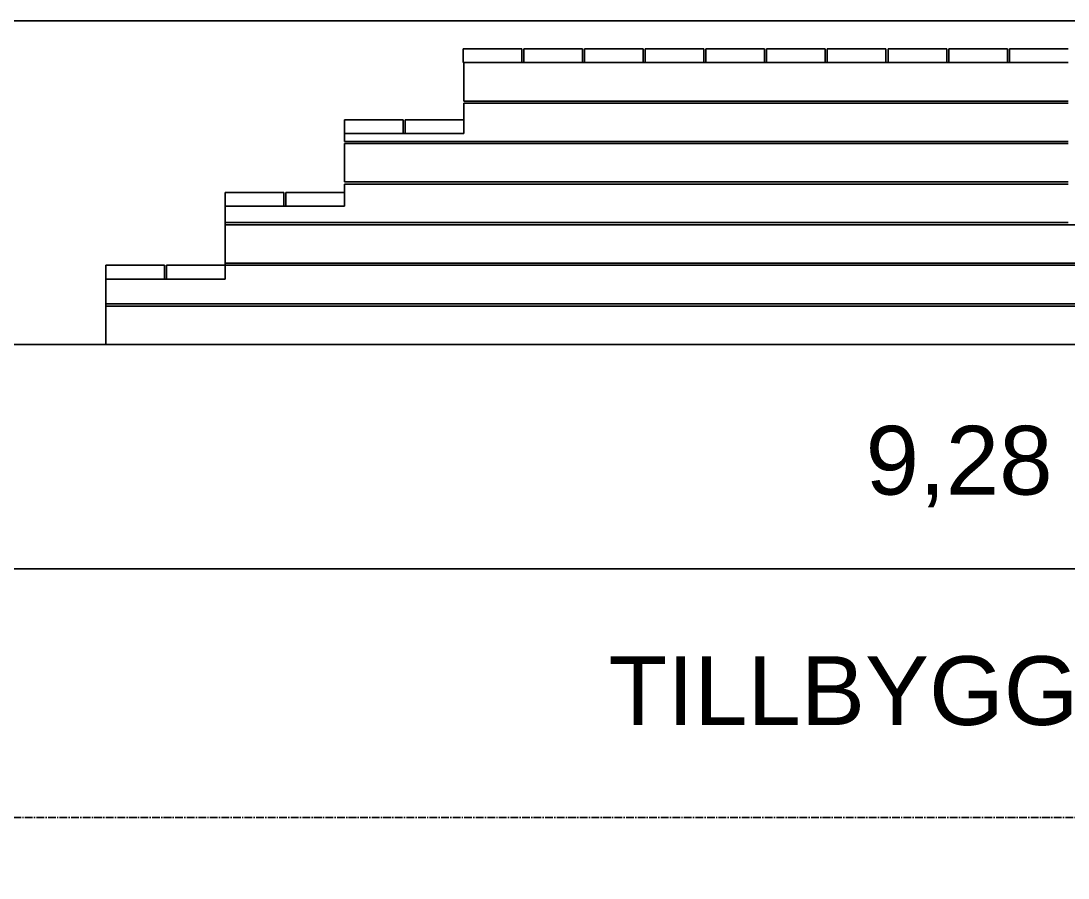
# Model space of a CAD drawing. Header units: millimetres. Extents: x -60009 to 113281, y -58228 to 411188.
# Drawn here: x -25871 to -23283, y 87757 to 89875 of the extents above; entities that cross this region are included whole.
import ezdxf

# ---------------------------------------------------------------- set-up
doc = ezdxf.new("R2010")
doc.units = ezdxf.units.MM
doc.linetypes.add('ACAD_ISO04W100', pattern=[30, 24, -3, 0, -3])
doc.linetypes.add('CENTER2', pattern=[28.575, 19.05, -3.175, 3.175, -3.175])
doc.layers.get('0').update_dxf_attribs({"color": 1})
for name, color, linetype in [('Förtydligande', 8, 'CENTER2'), ('Grundritningar', 1, 'Continuous'), ('Mått', 4, 'Continuous')]:
    doc.layers.add(name, color=color, linetype=linetype)
doc.styles.get("Standard").update_dxf_attribs({"font": 'Arial.ttf', "height": 170})
doc.dimstyles.new('Egen dimension', dxfattribs={"dimscale": 10, "dimtxt": 2.5, "dimasz": 15, "dimexe": 10, "dimexo": 0.625, "dimgap": 15, "dimtad": 1, "dimlfac": 0.001, "dimtxsty": 'Standard', "dimblk": 'OBLIQUE', "dimblk1": 'OBLIQUE', "dimblk2": 'OBLIQUE', "dimcen": 20, "dimdle": 10, "dimadec": 0, "dimazin": 0, "dimtfac": 1, "dimtmove": 0, "dimatfit": 3, "dimldrblk": 'OPEN90', "dimfxl": 1, "dimarcsym": 0})

# ---------------------------------------------------------------- blocks, each defined once
blk = doc.blocks.new('_Oblique')
at = {"color": 0, "linetype": 'ByBlock', "lineweight": -2}
blk.add_line((-0.5, -0.5), (0.5, 0.5), dxfattribs=at)
blk = doc.blocks.new('*D242')
at = {"layer": 'Defpoints', "color": 0, "lineweight": 13, "transparency": 16777216}
for p in [(-28083.2, 89075), (-18803.2, 89075), (-18803.2, 87906.7)]:
    blk.add_point(p, dxfattribs=at)
at = {"layer": 'Förtydligande', "color": 0, "lineweight": -2, "transparency": 16777216}
for p, q in [((-28083.2, 89065.6), (-28083.2, 87756.7)), ((-18803.2, 89065.6), (-18803.2, 87756.7)), ((-28233.2, 87906.7), (-18653.2, 87906.7))]:
    blk.add_line(p, q, dxfattribs=at)
at = {"layer": 'Förtydligande', "color": 0, "lineweight": -2, "transparency": 16777216, "xscale": 225, "yscale": 225, "zscale": 225, "rotation": 180}
blk.add_blockref('_Oblique', (-28083.2, 87906.7), dxfattribs=at)
at = {"layer": 'Förtydligande', "color": 0, "lineweight": -2, "transparency": 16777216, "xscale": 225, "yscale": 225, "zscale": 225}
blk.add_blockref('_Oblique', (-18803.2, 87906.7), dxfattribs=at)
at = {"layer": 'Förtydligande', "color": 0, "transparency": 16777216, "insert": (-23587.4, 88218.7), "char_height": 170, "attachment_point": 5}
blk.add_mtext('TILLBYGGNAD', dxfattribs=at)
blk = doc.blocks.new('_Open90')
at = {"color": 0, "linetype": 'ByBlock', "lineweight": -2}
for p, q in [((-0.5, 0.5), (0, 0)), ((0, 0), (-1, 0)), ((0, 0), (-0.5, -0.5))]:
    blk.add_line(p, q, dxfattribs=at)
blk = doc.blocks.new('*D265')
at = {"layer": 'Defpoints', "color": 0, "lineweight": 13, "transparency": 16777216}
for p in [(-28083.2, 89875), (-18803.2, 89875), (-18803.2, 88521.1)]:
    blk.add_point(p, dxfattribs=at)
at = {"layer": 'Mått', "color": 0, "lineweight": -2, "transparency": 16777216}
for p, q in [((-28083.2, 89868.8), (-28083.2, 88421.1)), ((-18803.2, 89868.8), (-18803.2, 88421.1)), ((-28093.2, 88521.1), (-18793.2, 88521.1))]:
    blk.add_line(p, q, dxfattribs=at)
at = {"layer": 'Mått', "color": 0, "lineweight": -2, "transparency": 16777216, "xscale": 150, "yscale": 150, "zscale": 150, "rotation": 180}
blk.add_blockref('_Oblique', (-28083.2, 88521.1), dxfattribs=at)
at = {"layer": 'Mått', "color": 0, "lineweight": -2, "transparency": 16777216, "xscale": 150, "yscale": 150, "zscale": 150}
blk.add_blockref('_Oblique', (-18803.2, 88521.1), dxfattribs=at)
at = {"layer": 'Mått', "color": 0, "transparency": 16777216, "insert": (-23552.5, 88773.5), "char_height": 170, "attachment_point": 5}
blk.add_mtext('9,28', dxfattribs=at)

msp = doc.modelspace()

# ---------------------------------------------------------------- linework, layer by layer
at = {"layer": 'Förtydligande', "linetype": 'ACAD_ISO04W100', "lineweight": -3, "ltscale": 0.1}
msp.add_line((-32483.248, 89075.014), (-15003.248, 89075.014), dxfattribs=at)
at = {"layer": 'Grundritningar', "ltscale": 100}
for p, q in [((-28083.248, 89875.014), (-18803.248, 89875.014)), ((-24778.248, 89772.015), (-24778.248, 89806.015)), ((-24778.248, 89806.015), (-24633.248, 89806.015)), ((-24633.248, 89806.015), (-24633.248, 89772.015)), ((-24628.248, 89772.015), (-24628.248, 89806.015)), ((-24628.248, 89806.015), (-24483.248, 89806.015)), ((-24483.248, 89806.015), (-24483.248, 89772.015)), ((-24478.248, 89772.015), (-24478.248, 89806.015)), ((-24478.248, 89806.015), (-24333.248, 89806.015)), ((-24333.248, 89806.015), (-24333.248, 89772.015)), ((-24328.248, 89772.015), (-24328.248, 89806.015)), ((-24328.248, 89806.015), (-24183.248, 89806.015)), ((-24183.248, 89806.015), (-24183.248, 89772.015)), ((-24178.248, 89772.015), (-24178.248, 89806.015)), ((-24178.248, 89806.015), (-24033.248, 89806.015)), ((-24033.248, 89806.015), (-24033.248, 89772.015)), ((-24028.248, 89772.015), (-24028.248, 89806.015)), ((-24028.248, 89806.015), (-23883.248, 89806.015)), ((-23883.248, 89806.015), (-23883.248, 89772.015)), ((-23878.248, 89772.014), (-23878.248, 89806.014)), ((-23878.248, 89806.014), (-23733.248, 89806.014)), ((-23733.248, 89806.014), (-23733.248, 89772.014)), ((-23728.249, 89772.014), (-23728.249, 89806.014)), ((-23728.249, 89806.014), (-23583.249, 89806.014)), ((-23583.249, 89806.014), (-23583.249, 89772.014)), ((-23578.248, 89772.014), (-23578.248, 89806.014)), ((-23578.248, 89806.014), (-23433.248, 89806.014)), ((-23433.248, 89806.014), (-23433.248, 89772.014)), ((-23428.249, 89772.014), (-23428.249, 89806.014)), ((-23428.249, 89806.014), (-23283.249, 89806.014)), ((-24633.248, 89772.015), (-24778.248, 89772.015)), ((-24776.727, 89772.014), (-24776.727, 89677.014)), ((-23283.249, 89772.014), (-24776.727, 89772.014)), ((-24483.248, 89772.015), (-24628.248, 89772.015)), ((-24478.248, 89772.015), (-24483.248, 89772.015)), ((-24333.248, 89772.015), (-24478.248, 89772.015)), ((-24183.248, 89772.015), (-24328.248, 89772.015)), ((-24178.248, 89772.015), (-24183.248, 89772.015)), ((-24033.248, 89772.015), (-24178.248, 89772.015)), ((-23883.248, 89772.015), (-24028.248, 89772.015)), ((-23878.248, 89772.014), (-23883.248, 89772.014)), ((-23733.248, 89772.014), (-23878.248, 89772.014)), ((-23583.249, 89772.014), (-23728.249, 89772.014)), ((-23578.248, 89772.014), (-23583.248, 89772.014)), ((-23433.248, 89772.014), (-23578.248, 89772.014)), ((-23283.249, 89772.014), (-23428.249, 89772.014)), ((-23283.249, 89677.014), (-24776.727, 89677.014)), ((-24776.727, 89672.014), (-23283.249, 89672.014)), ((-24776.727, 89672.014), (-24776.727, 89631.015)), ((-25071.727, 89597.015), (-25071.727, 89631.015)), ((-25071.727, 89631.015), (-24926.727, 89631.015)), ((-24926.727, 89631.015), (-24926.727, 89597.015)), ((-24921.727, 89597.015), (-24921.727, 89631.015)), ((-24921.727, 89631.015), (-24776.727, 89631.015)), ((-24776.727, 89631.015), (-24776.727, 89597.015)), ((-24926.727, 89597.015), (-25071.727, 89597.015)), ((-25071.727, 89597.015), (-25071.727, 89577.014)), ((-23283.249, 89577.014), (-25071.727, 89577.014)), ((-24921.727, 89597.015), (-24926.727, 89597.015)), ((-24776.727, 89597.015), (-24921.727, 89597.015)), ((-25071.727, 89572.014), (-23283.249, 89572.014)), ((-25071.727, 89572.014), (-25071.727, 89477.014)), ((-23283.249, 89477.014), (-25071.727, 89477.014)), ((-25071.727, 89472.014), (-23283.249, 89472.014)), ((-25071.727, 89472.014), (-25071.727, 89451.015)), ((-25366.727, 89417.015), (-25366.727, 89451.015)), ((-25366.727, 89451.015), (-25221.727, 89451.015)), ((-25221.727, 89451.015), (-25221.727, 89417.015)), ((-25216.727, 89417.015), (-25216.727, 89451.015)), ((-25216.727, 89451.015), (-25071.727, 89451.015)), ((-25071.727, 89451.015), (-25071.727, 89417.015)), ((-25221.727, 89417.015), (-25366.727, 89417.015)), ((-25366.727, 89417.015), (-25366.727, 89371.014)), ((-25216.727, 89417.015), (-25221.727, 89417.015)), ((-25071.727, 89417.015), (-25216.727, 89417.015)), ((-23283.249, 89377.014), (-25366.727, 89377.014)), ((-25366.727, 89371.014), (-23578.248, 89371.014)), ((-25366.727, 89371.014), (-25366.727, 89276.014)), ((-21199.77, 89371.014), (-23578.248, 89371.014)), ((-25661.726, 89237.015), (-25661.726, 89271.015)), ((-25661.726, 89271.015), (-25516.726, 89271.015)), ((-25516.726, 89271.015), (-25516.726, 89237.015)), ((-25511.727, 89237.015), (-25511.727, 89271.015)), ((-25511.727, 89271.015), (-25366.727, 89271.015)), ((-21199.77, 89276.014), (-25366.727, 89276.014)), ((-25366.727, 89271.015), (-25366.727, 89237.015)), ((-25366.726, 89271.014), (-23578.248, 89271.014)), ((-25366.726, 89271.014), (-25366.726, 89250.015)), ((-21199.77, 89271.014), (-23578.248, 89271.014)), ((-25516.726, 89237.015), (-25661.726, 89237.015)), ((-25661.726, 89237.015), (-25661.726, 89170.014)), ((-25511.727, 89237.015), (-25516.727, 89237.015)), ((-25366.727, 89237.015), (-25511.727, 89237.015)), ((-22988.249, 89176.014), (-25661.726, 89176.014)), ((-25661.726, 89170.014), (-20904.771, 89170.014)), ((-25661.726, 89170.014), (-25661.726, 89075.014)), ((-23578.248, 89075.014), (-25661.726, 89075.014)), ((-23578.248, 89075.014), (-20904.771, 89075.014))]:
    msp.add_line(p, q, dxfattribs=at)
at = {"layer": 'Grundritningar'}
for p, q in [((-25366.727, 89451.015), (-25366.727, 89271.015)), ((-16803.248, 89075.014), (-30083.248, 89075.014))]:
    msp.add_line(p, q, dxfattribs=at)

# ---------------------------------------------------------------- dimensions: what is measured, and where the dimension line sits
at = {"layer": 'Förtydligande'}
dim = msp.add_linear_dim(base=(-18803.248, 87906.687), p1=(-28083.248, 89075.014), p2=(-18803.248, 89075.014), text='TILLBYGGNAD', dimstyle='Egen dimension', override={"dimscale": 15}, dxfattribs=at)
dim.commit()
dim.dimension.update_dxf_attribs({"geometry": '*D242', "text_midpoint": (-23587.406, 87906.687), "dimtype": 160})
at = {"layer": 'Mått'}
dim = msp.add_linear_dim(base=(-18803.248, 88521.121), p1=(-28083.248, 89875.014), p2=(-18803.248, 89875.014), dimstyle='Egen dimension', override={"dimscale": 1, "dimtxt": 25, "dimasz": 150, "dimexe": 100, "dimexo": 6.25, "dimgap": 150, "dimcen": 200}, dxfattribs=at)
dim.commit()
dim.dimension.update_dxf_attribs({"geometry": '*D265', "text_midpoint": (-23552.453, 88521.121), "dimtype": 160})

doc.saveas('drawing.dxf')
